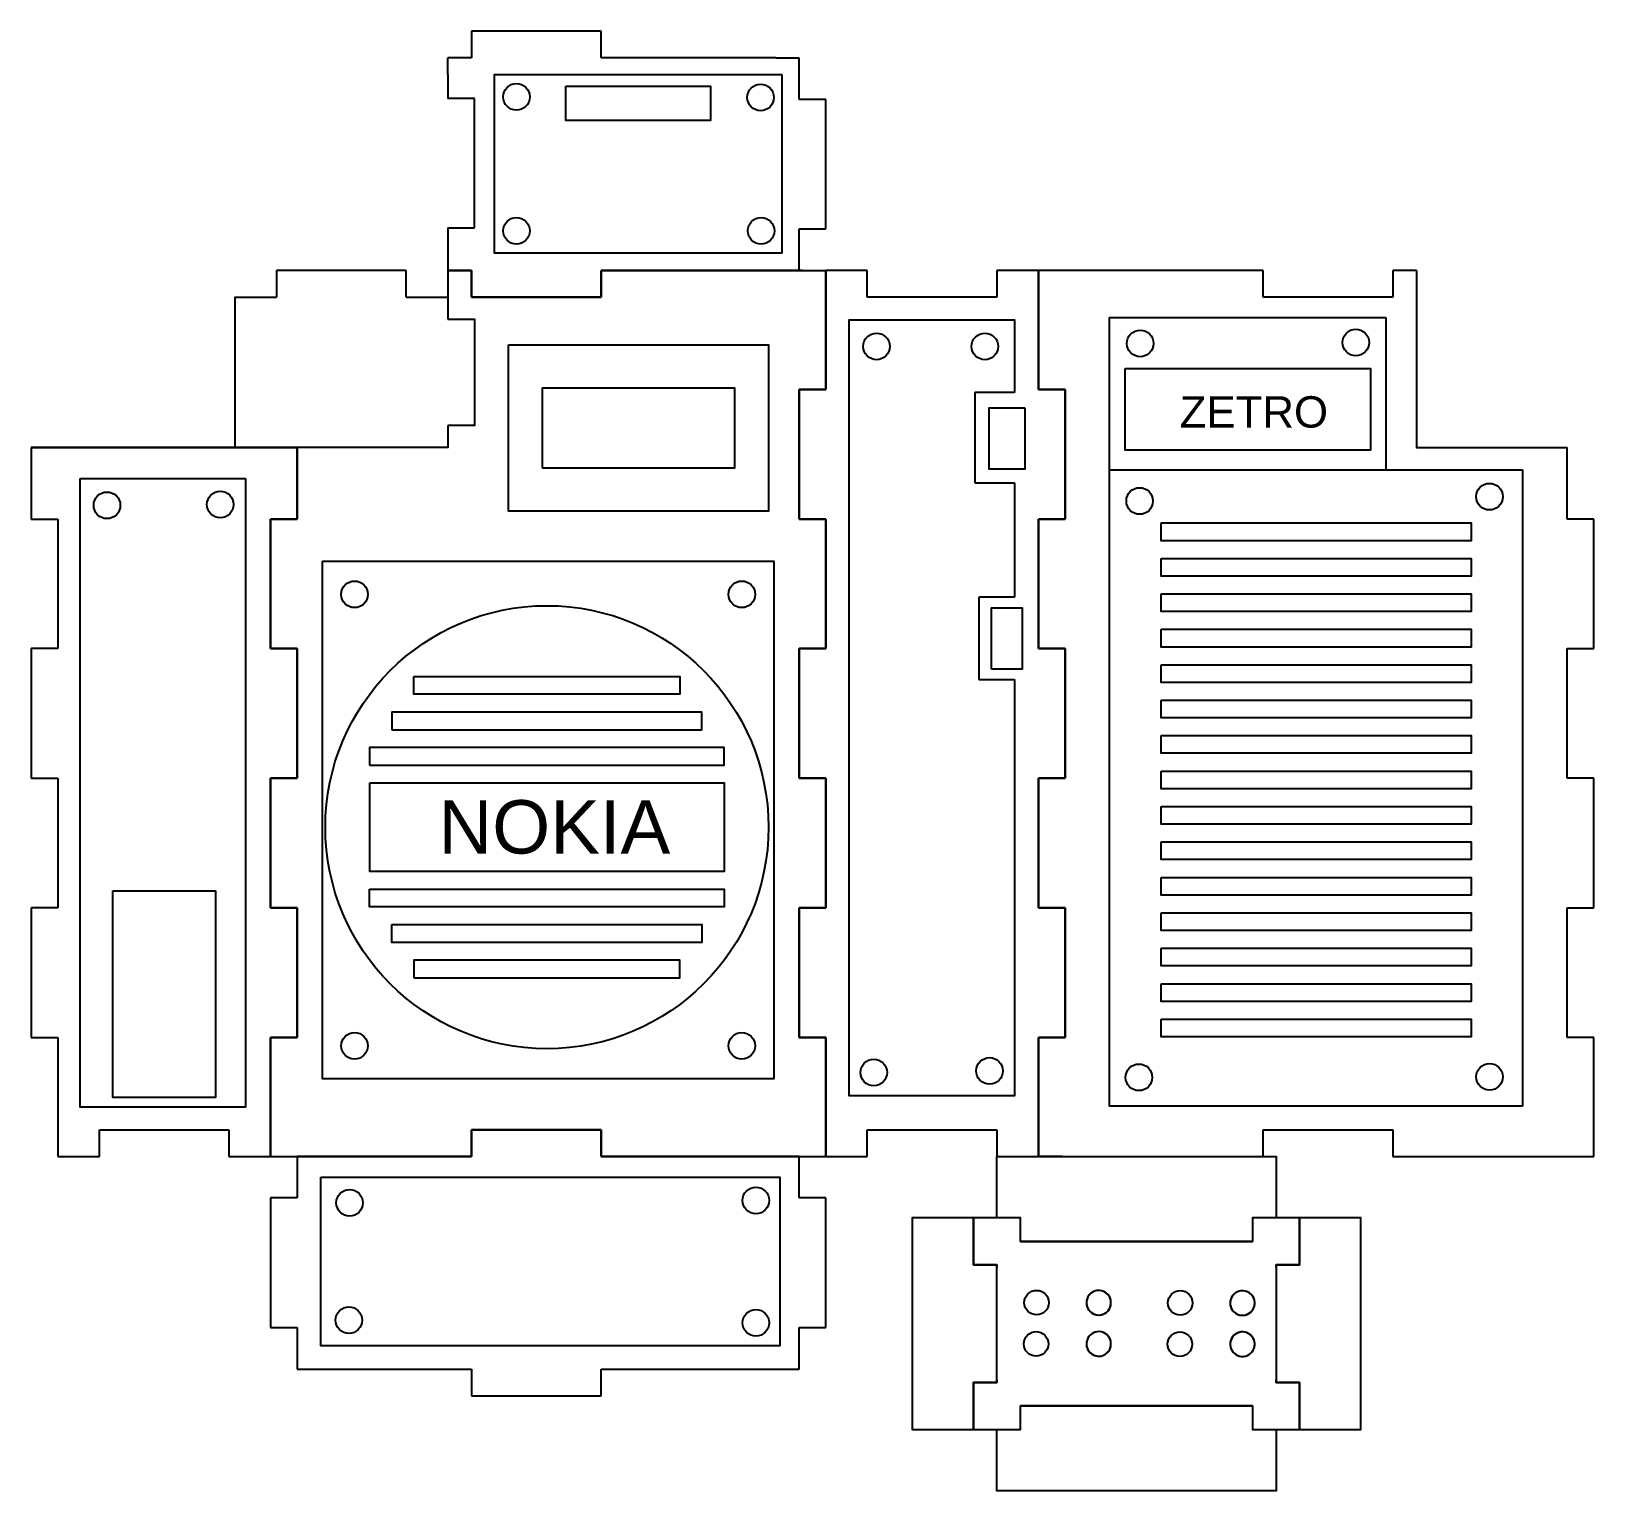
# Model space of a CAD drawing. Header units: inches. Extents: x 17.53 to 25.17, y 2.4 to 9.54.
import ezdxf

# ---------------------------------------------------------------- set-up
doc = ezdxf.new("R2010")
doc.units = ezdxf.units.IN
doc.header["$MEASUREMENT"] = 0
for name, color, linetype in [('back_outsideCutPath', 7, 'Continuous'), ('bottom_outsideCutPath', 7, 'Continuous'), ('front_outsideCutPath', 7, 'Continuous'), ('left_outsideCutPath', 7, 'Continuous'), ('right_outsideCutPath', 7, 'Continuous'), ('top_outsideCutPath', 7, 'Continuous')]:
    doc.layers.add(name, color=color, linetype=linetype)
doc.styles.get("Standard").update_dxf_attribs({"font": 'Arial.ttf'})

msp = doc.modelspace()

# ---------------------------------------------------------------- linework, layer by layer
at = {"linetype": 'Continuous'}
for p, q in [((19.5678, 9.3242), (19.5681, 9.4061)), ((19.5678, 8.458), (19.5678, 8.3667)), ((19.3648, 8.3667), (18.7314, 8.3667)), ((19.5678, 8.2368), (19.5678, 8.1285)), ((24.1522, 8.1376), (24.1522, 7.3923)), ((19.5678, 7.6089), (19.5678, 7.5006)), ((17.7637, 7.5006), (17.5323, 7.5006)), ((17.5323, 7.5006), (18.8315, 7.5006)), ((17.7719, 7.3497), (18.579, 7.3497)), ((22.8022, 7.3923), (24.8201, 7.3923)), ((24.8201, 7.3923), (24.8201, 4.2823))]:
    msp.add_line(p, q, dxfattribs=at)
for p, q in [((21.1701, 9.4061), (21.2851, 9.4061)), ((20.3175, 8.3667), (21.3, 8.3667)), ((21.2851, 8.3667), (21.1701, 8.3667)), ((21.3, 8.3667), (21.415, 8.3667)), ((22.5694, 8.3667), (22.4544, 8.3667)), ((22.3367, 7.7696), (22.1428, 7.7696)), ((22.1428, 7.7696), (22.1428, 7.3285)), ((22.1428, 7.3285), (22.3367, 7.3285)), ((22.3367, 6.7701), (22.1623, 6.7701)), ((22.1623, 6.7701), (22.1623, 6.3677)), ((22.1623, 6.3677), (22.3367, 6.3677)), ((19.6841, 4.1659), (19.6841, 4.036)), ((21.2851, 4.036), (21.1255, 4.036)), ((21.3, 4.036), (21.415, 4.036)), ((22.5694, 4.036), (22.4544, 4.036)), ((21.1701, 2.9967), (21.2851, 2.9967))]:
    msp.add_line(p, q)
for points in [[(19.5678, 9.3242), (19.5678, 9.2078)], [(19.5678, 8.5744), (19.5678, 8.458)], [(19.5678, 8.3667), (19.5678, 8.1285)], [(24.3017, 8.3667), (24.3017, 7.5006), (25.0379, 7.5006)], [(19.5678, 7.6089), (19.5678, 7.5006), (18.5284, 7.5006), (18.5284, 8.2368), (18.7314, 8.2368)], [(19.3648, 8.2368), (19.5678, 8.2368), (19.5678, 8.1285)], [(19.5678, 8.1285), (19.6977, 8.1285), (19.6977, 7.6089), (19.5678, 7.6089)], [(19.5678, 8.1285), (19.6977, 8.1285), (19.6977, 7.6089), (19.5678, 7.6089)], [(22.3367, 6.3677), (22.3367, 4.3318), (21.5297, 4.3318), (21.5297, 8.1254), (22.3367, 8.1254), (22.3367, 7.7696)], [(22.8022, 7.3923), (22.8022, 8.1376), (24.1522, 8.1376)], [(19.5678, 7.6089), (19.5678, 7.5006), (18.8315, 7.5006)], [(18.6299, 7.5006), (17.7637, 7.5006)], [(18.579, 7.3497), (18.579, 4.2772), (17.7719, 4.2772), (17.7719, 7.3497)], [(24.8201, 4.2823), (22.8022, 4.2823), (22.8022, 7.3923), (23.47, 7.3923)], [(22.3367, 7.3285), (22.3367, 6.7701)]]:
    msp.add_lwpolyline(points, dxfattribs=at)
for points in [[(21.2014, 9.3233), (19.7952, 9.3233), (19.7952, 8.4521), (21.2014, 8.4521)], [(19.865, 8.0033), (21.1349, 8.0033), (21.1349, 7.19), (19.865, 7.19)], [(22.8782, 7.8868), (24.077, 7.8872), (24.077, 7.4889), (22.8782, 7.4885)], [(20.0291, 7.4015), (20.9708, 7.4015), (20.9708, 7.7918), (20.0291, 7.7918)], [(23.0532, 7.1325), (24.569, 7.1325), (24.569, 7.0459), (23.0532, 7.0459)], [(23.0532, 6.9593), (24.569, 6.9593), (24.569, 6.8726), (23.0532, 6.8726)], [(18.9548, 6.9455), (21.1619, 6.9455), (21.1619, 4.4147), (18.9548, 4.4147)], [(23.0532, 6.786), (24.569, 6.786), (24.569, 6.6994), (23.0532, 6.6994)], [(23.0532, 6.6128), (24.569, 6.6128), (24.569, 6.5262), (23.0532, 6.5262)], [(23.0532, 6.4396), (24.569, 6.4396), (24.569, 6.353), (23.0532, 6.353)], [(19.4024, 6.3816), (20.7016, 6.3816), (20.7016, 6.295), (19.4024, 6.295)], [(23.0532, 6.2663), (24.569, 6.2663), (24.569, 6.1797), (23.0532, 6.1797)], [(19.2941, 6.1218), (20.8098, 6.1218), (20.8098, 6.2084), (19.2941, 6.2084)], [(19.1858, 5.9486), (20.9181, 5.9486), (20.9181, 6.0352), (19.1858, 6.0352)], [(23.0532, 6.0931), (24.569, 6.0931), (24.569, 6.0065), (23.0532, 6.0065)], [(23.0532, 5.9199), (24.569, 5.9199), (24.569, 5.8333), (23.0532, 5.8333)], [(19.1861, 5.862), (20.9184, 5.862), (20.9184, 5.4289), (19.1861, 5.4289)], [(23.0532, 5.7467), (24.569, 5.7467), (24.569, 5.66), (23.0532, 5.66)], [(23.0532, 5.5734), (24.569, 5.5734), (24.569, 5.4868), (23.0532, 5.4868)], [(23.0532, 5.4002), (24.569, 5.4002), (24.569, 5.3136), (23.0532, 5.3136)], [(19.1858, 5.3423), (20.9181, 5.3423), (20.9181, 5.2557), (19.1858, 5.2557)], [(23.0532, 5.227), (24.569, 5.227), (24.569, 5.1404), (23.0532, 5.1404)], [(19.2941, 5.169), (20.8098, 5.169), (20.8098, 5.0824), (19.2941, 5.0824)], [(23.0532, 5.0537), (24.569, 5.0537), (24.569, 4.9671), (23.0532, 4.9671)], [(19.4024, 4.9092), (20.7016, 4.9092), (20.7016, 4.9958), (19.4024, 4.9958)], [(23.0532, 4.8805), (24.569, 4.8805), (24.569, 4.7939), (23.0532, 4.7939)], [(23.0532, 4.7073), (24.569, 4.7073), (24.569, 4.6207), (23.0532, 4.6207)], [(18.9477, 3.9345), (21.1912, 3.9345), (21.1912, 3.1102), (18.9477, 3.1102)]]:
    msp.add_lwpolyline(points, close=True, dxfattribs=at)
for points in [[(20.1447, 9.2678), (20.852, 9.2678), (20.852, 9.0991), (20.1447, 9.0991)], [(22.3875, 7.6951), (22.3875, 7.3951), (22.2129, 7.3951), (22.2129, 7.6951)], [(22.2252, 6.4176), (22.2252, 6.7176), (22.3752, 6.7176), (22.3752, 6.4176)], [(17.9314, 5.3336), (18.4324, 5.3336), (18.4324, 4.3236), (17.9314, 4.3236)]]:
    msp.add_lwpolyline(points, close=True)
for points in [[(22.3664, 3.736), (22.2514, 3.736), (22.2514, 4.036), (23.6154, 4.036), (23.6154, 3.736), (23.5004, 3.736)], [(22.1364, 3.506), (22.1364, 3.736), (21.8364, 3.736), (21.8364, 2.7019), (22.1364, 2.7019), (22.1364, 2.9319)], [(22.2514, 3.736), (22.1364, 3.736), (22.1364, 3.621)], [(22.3664, 3.621), (22.3664, 3.736), (22.2514, 3.736)], [(23.5004, 3.736), (23.5004, 3.621), (22.3664, 3.621), (22.3664, 3.736)], [(23.6154, 3.736), (23.5004, 3.736), (23.5004, 3.621)], [(23.7304, 3.621), (23.7304, 3.736), (23.6154, 3.736)], [(23.7304, 2.9319), (23.7304, 2.7019), (24.0304, 2.7019), (24.0304, 3.736), (23.7304, 3.736), (23.7304, 3.506)], [(22.1364, 3.621), (22.1364, 3.506), (22.2514, 3.506)], [(22.3779, 3.621), (22.3664, 3.621)], [(22.3664, 3.621), (23.5004, 3.621)], [(23.5004, 3.621), (23.4889, 3.621)], [(23.6154, 3.506), (23.7304, 3.506), (23.7304, 3.621)], [(22.1364, 2.9319), (22.2514, 2.9319), (22.2514, 3.506), (22.1364, 3.506)], [(22.2514, 2.9319), (22.2514, 3.506)], [(22.2514, 3.506), (22.2514, 3.4945)], [(23.6154, 3.4945), (23.6154, 3.506)], [(23.7304, 3.506), (23.6154, 3.506), (23.6154, 2.9319), (23.7304, 2.9319)], [(23.6154, 3.506), (23.6154, 2.9319)], [(22.2514, 2.9319), (22.1364, 2.9319), (22.1364, 2.8169)], [(22.2514, 2.9434), (22.2514, 2.9319)], [(23.6154, 2.9319), (23.6154, 2.9434)], [(23.7304, 2.8169), (23.7304, 2.9319), (23.6154, 2.9319)], [(22.1364, 2.8169), (22.1364, 2.7019), (22.2514, 2.7019)], [(22.2514, 2.7019), (22.3664, 2.7019), (22.3664, 2.8169)], [(22.3664, 2.7019), (22.3664, 2.8169), (23.5004, 2.8169), (23.5004, 2.7019)], [(22.3664, 2.8169), (22.3779, 2.8169)], [(23.5004, 2.8169), (22.3664, 2.8169)], [(23.4889, 2.8169), (23.5004, 2.8169)], [(23.5004, 2.8169), (23.5004, 2.7019), (23.6154, 2.7019)], [(23.6154, 2.7019), (23.7304, 2.7019), (23.7304, 2.8169)], [(23.5004, 2.7019), (23.6154, 2.7019), (23.6154, 2.4019), (22.2514, 2.4019), (22.2514, 2.7019), (22.3664, 2.7019)]]:
    msp.add_lwpolyline(points)
for centre, radius in [((19.9034, 9.215), 0.065), ((21.0965, 9.2126), 0.065), ((19.9034, 8.5604), 0.065), ((21.0986, 8.5604), 0.065), ((21.6631, 7.9955), 0.065), ((22.1926, 7.9955), 0.065), ((22.9517, 8.0102), 0.065), ((24.0048, 8.0148), 0.065), ((17.9024, 7.2188), 0.065), ((18.456, 7.2227), 0.065), ((22.9487, 7.2398), 0.065), ((24.6581, 7.2611), 0.065), ((19.1122, 6.7836), 0.065), ((21.0044, 6.7836), 0.065), ((20.0523, 5.6454), 1.0827), ((19.1122, 4.5766), 0.065), ((21.0044, 4.5766), 0.065), ((21.6493, 4.4465), 0.065), ((22.2154, 4.454), 0.065), ((22.9453, 4.4227), 0.065), ((24.6585, 4.4253), 0.065), ((19.0881, 3.8094), 0.065), ((21.0733, 3.8211), 0.065), ((19.0845, 3.236), 0.065), ((21.0733, 3.2227), 0.065)]:
    msp.add_circle(centre, radius, dxfattribs=at)
for centre in [(22.4449, 3.3215), (23.1471, 3.3203), (22.443, 3.1197), (23.1453, 3.1184)]:
    msp.add_circle(centre, 0.06)
for centre, start, end in [((22.7488, 3.3208), 30.26334, 329.28871), ((22.7488, 3.3208), 340.68857, 321.94944), ((23.4511, 3.3195), 30.26334, 329.28871), ((23.4511, 3.3195), 340.68857, 321.94944), ((22.7488, 3.3208), 321.94944, 27.28148), ((23.4511, 3.3195), 321.94944, 27.28148), ((22.7488, 3.1197), 20.47001, 321.94944), ((22.7488, 3.1197), 340.68857, 321.94944), ((22.7488, 3.1197), 321.94944, 27.28148), ((23.4511, 3.1184), 20.47001, 321.94944), ((23.4511, 3.1184), 340.68857, 321.94944), ((23.4511, 3.1184), 321.94944, 27.28148)]:
    msp.add_arc(centre, 0.06, start, end)
at = {"layer": 'back_outsideCutPath'}
for p, q in [((22.4544, 8.3667), (22.4544, 7.7848)), ((22.9186, 8.3667), (22.5694, 8.3667)), ((23.5519, 8.3667), (22.9186, 8.3667)), ((23.5519, 8.3667), (23.4356, 8.3667)), ((23.5519, 8.2368), (23.5519, 8.3667)), ((23.5519, 8.2368), (23.5519, 8.3667)), ((24.3017, 8.3667), (24.1853, 8.3667)), ((24.1853, 8.3667), (24.1853, 8.2368)), ((24.3017, 8.3667), (24.1853, 8.3667)), ((24.1853, 8.3667), (24.1853, 8.2368)), ((24.1853, 8.2368), (23.5519, 8.2368)), ((24.1853, 8.2368), (23.5519, 8.2368)), ((22.4544, 7.7848), (22.5843, 7.7848)), ((22.5843, 7.7848), (22.5843, 7.1514)), ((22.5843, 7.5006), (22.5843, 7.1514)), ((25.0379, 7.1514), (25.0379, 7.5006)), ((25.0379, 7.1514), (25.0379, 7.5006)), ((22.5843, 7.1514), (22.4544, 7.1514)), ((22.4544, 7.1514), (22.4544, 6.5181)), ((25.1678, 7.1514), (25.0379, 7.1514)), ((25.1678, 6.5181), (25.1678, 7.1514)), ((22.4544, 6.5181), (22.5843, 6.5181)), ((22.5843, 6.5181), (22.5843, 5.8847)), ((25.0379, 5.8847), (25.0379, 6.5181)), ((25.0379, 6.5181), (25.1678, 6.5181)), ((22.5843, 5.8847), (22.4544, 5.8847)), ((22.4544, 5.8847), (22.4544, 5.2513)), ((25.1678, 5.8847), (25.0379, 5.8847)), ((25.1678, 5.2513), (25.1678, 5.8847)), ((22.4544, 5.2513), (22.5843, 5.2513)), ((22.5843, 5.2513), (22.5843, 4.618)), ((25.0379, 4.618), (25.0379, 5.2513)), ((25.0379, 5.2513), (25.1678, 5.2513)), ((22.5843, 4.618), (22.4544, 4.618)), ((22.4544, 4.618), (22.4544, 4.036)), ((25.1678, 4.618), (25.0379, 4.618)), ((25.1678, 4.036), (25.1678, 4.618)), ((23.5519, 4.036), (23.5519, 4.1659)), ((23.5519, 4.1659), (24.1853, 4.1659)), ((24.1853, 4.1659), (24.1853, 4.036)), ((22.5694, 4.036), (23.5519, 4.036)), ((24.1853, 4.036), (24.8187, 4.036)), ((24.8187, 4.036), (25.1678, 4.036))]:
    msp.add_line(p, q, dxfattribs=at)
at = {"layer": 'bottom_outsideCutPath'}
for p, q in [((20.3175, 9.536), (19.6841, 9.536)), ((19.6841, 9.536), (19.6841, 9.4061)), ((20.3175, 9.4061), (20.3175, 9.536)), ((19.6841, 9.4061), (19.5681, 9.4061)), ((21.1701, 9.4061), (20.3175, 9.4061)), ((21.2851, 9.2031), (21.2851, 9.4061)), ((19.6977, 9.2078), (19.5678, 9.2078)), ((19.6977, 8.5744), (19.6977, 9.2078)), ((21.415, 9.2031), (21.2851, 9.2031)), ((21.415, 8.5697), (21.415, 9.2031)), ((19.5678, 8.5744), (19.6977, 8.5744)), ((21.2851, 8.3667), (21.2851, 8.5697)), ((21.2851, 8.5697), (21.415, 8.5697)), ((18.7314, 8.3667), (18.7314, 8.2368)), ((19.3648, 8.2368), (19.3648, 8.3667)), ((19.5678, 8.3667), (19.6841, 8.3667)), ((19.6841, 8.3667), (19.6841, 8.2368)), ((20.3175, 8.2368), (20.3175, 8.3667)), ((20.3175, 8.3667), (20.9509, 8.3667)), ((20.9509, 8.3667), (21.1701, 8.3667)), ((19.6841, 8.2368), (20.3175, 8.2368))]:
    msp.add_line(p, q, dxfattribs=at)
at = {"layer": 'front_outsideCutPath'}
for p, q in [((19.6841, 8.3667), (19.5678, 8.3667)), ((19.6841, 8.2368), (19.6841, 8.3667)), ((21.3, 8.3667), (20.3175, 8.3667)), ((20.3175, 8.3667), (20.3175, 8.2368)), ((21.415, 7.7848), (21.415, 8.3667)), ((20.3175, 8.2368), (19.6841, 8.2368)), ((21.2851, 7.1514), (21.2851, 7.7848)), ((21.2851, 7.7848), (21.415, 7.7848)), ((18.8315, 7.5006), (18.8315, 7.1514)), ((18.8315, 7.1514), (18.7016, 7.1514)), ((18.7016, 7.1514), (18.7016, 6.5181)), ((21.415, 7.1514), (21.2851, 7.1514)), ((21.415, 6.5181), (21.415, 7.1514)), ((18.7016, 6.5181), (18.8315, 6.5181)), ((18.8315, 6.5181), (18.8315, 5.8847)), ((21.2851, 5.8847), (21.2851, 6.5181)), ((21.2851, 6.5181), (21.415, 6.5181)), ((18.8315, 5.8847), (18.7016, 5.8847)), ((18.7016, 5.8847), (18.7016, 5.2513)), ((21.415, 5.8847), (21.2851, 5.8847)), ((21.415, 5.2513), (21.415, 5.8847)), ((18.7016, 5.2513), (18.8315, 5.2513)), ((18.8315, 5.2513), (18.8315, 4.618)), ((21.2851, 4.618), (21.2851, 5.2513)), ((21.2851, 5.2513), (21.415, 5.2513)), ((18.8315, 4.618), (18.7016, 4.618)), ((18.7016, 4.618), (18.7016, 4.036)), ((21.415, 4.618), (21.2851, 4.618)), ((21.415, 4.036), (21.415, 4.618)), ((19.6841, 4.036), (19.6841, 4.1659)), ((19.6841, 4.1659), (20.3175, 4.1659)), ((20.3175, 4.1659), (20.3175, 4.036)), ((18.7016, 4.036), (19.6841, 4.036)), ((20.3175, 4.036), (20.9509, 4.036)), ((20.9509, 4.036), (21.3, 4.036))]:
    msp.add_line(p, q, dxfattribs=at)
at = {"layer": 'left_outsideCutPath'}
for p, q in [((17.5323, 7.5006), (17.5323, 7.1514)), ((18.8315, 7.1514), (18.8315, 7.5006)), ((17.5323, 7.1514), (17.6622, 7.1514)), ((17.6622, 7.1514), (17.6622, 6.5181)), ((18.7016, 6.5181), (18.7016, 7.1514)), ((18.7016, 7.1514), (18.8315, 7.1514)), ((17.6622, 6.5181), (17.5323, 6.5181)), ((17.5323, 6.5181), (17.5323, 5.8847)), ((18.8315, 6.5181), (18.7016, 6.5181)), ((18.8315, 5.8847), (18.8315, 6.5181)), ((17.5323, 5.8847), (17.6622, 5.8847)), ((17.6622, 5.8847), (17.6622, 5.2513)), ((18.7016, 5.2513), (18.7016, 5.8847)), ((18.7016, 5.8847), (18.8315, 5.8847)), ((17.6622, 5.2513), (17.5323, 5.2513)), ((17.5323, 5.2513), (17.5323, 4.618)), ((18.8315, 5.2513), (18.7016, 5.2513)), ((18.8315, 4.618), (18.8315, 5.2513)), ((17.5323, 4.618), (17.6622, 4.618)), ((17.6622, 4.618), (17.6622, 4.036)), ((18.7016, 4.036), (18.7016, 4.618)), ((18.7016, 4.618), (18.8315, 4.618)), ((17.8652, 4.036), (17.8652, 4.1659)), ((17.8652, 4.1659), (18.4986, 4.1659)), ((18.4986, 4.1659), (18.4986, 4.036)), ((17.6622, 4.036), (17.8652, 4.036)), ((18.4986, 4.036), (18.7016, 4.036))]:
    msp.add_line(p, q, dxfattribs=at)
at = {"layer": 'right_outsideCutPath'}
for p, q in [((21.415, 8.3667), (21.415, 7.7848)), ((21.618, 8.3667), (21.415, 8.3667)), ((21.618, 8.2368), (21.618, 8.3667)), ((22.4544, 8.3667), (22.2514, 8.3667)), ((22.2514, 8.3667), (22.2514, 8.2368)), ((22.4544, 7.7848), (22.4544, 8.3667)), ((22.2514, 8.2368), (21.618, 8.2368)), ((21.415, 7.7848), (21.2851, 7.7848)), ((21.2851, 7.7848), (21.2851, 7.1514)), ((22.5843, 7.7848), (22.4544, 7.7848)), ((22.5843, 7.1514), (22.5843, 7.7848)), ((21.2851, 7.1514), (21.415, 7.1514)), ((21.415, 7.1514), (21.415, 6.5181)), ((22.4544, 6.5181), (22.4544, 7.1514)), ((22.4544, 7.1514), (22.5843, 7.1514)), ((21.415, 6.5181), (21.2851, 6.5181)), ((21.2851, 6.5181), (21.2851, 5.8847)), ((22.5843, 6.5181), (22.4544, 6.5181)), ((22.5843, 5.8847), (22.5843, 6.5181)), ((21.2851, 5.8847), (21.415, 5.8847)), ((21.415, 5.8847), (21.415, 5.2513)), ((22.4544, 5.2513), (22.4544, 5.8847)), ((22.4544, 5.8847), (22.5843, 5.8847)), ((21.415, 5.2513), (21.2851, 5.2513)), ((21.2851, 5.2513), (21.2851, 4.618)), ((22.5843, 5.2513), (22.4544, 5.2513)), ((22.5843, 4.618), (22.5843, 5.2513)), ((21.2851, 4.618), (21.415, 4.618)), ((21.415, 4.618), (21.415, 4.036)), ((22.4544, 4.036), (22.4544, 4.618)), ((22.4544, 4.618), (22.5843, 4.618)), ((21.618, 4.036), (21.618, 4.1659)), ((21.618, 4.1659), (22.2514, 4.1659)), ((22.2514, 4.1659), (22.2514, 4.036)), ((21.415, 4.036), (21.618, 4.036)), ((22.2514, 4.036), (22.4544, 4.036))]:
    msp.add_line(p, q, dxfattribs=at)
at = {"layer": 'top_outsideCutPath'}
for p, q in [((20.3175, 4.1659), (19.6841, 4.1659)), ((19.6841, 4.1659), (19.6841, 4.036)), ((20.3175, 4.036), (20.3175, 4.1659)), ((18.8315, 4.036), (18.8315, 3.833)), ((19.0508, 4.036), (18.8315, 4.036)), ((19.6841, 4.036), (19.0508, 4.036)), ((21.1701, 4.036), (20.3175, 4.036)), ((21.2851, 3.833), (21.2851, 4.036)), ((18.8315, 3.833), (18.7016, 3.833)), ((18.7016, 3.833), (18.7016, 3.1997)), ((21.415, 3.833), (21.2851, 3.833)), ((21.415, 3.1997), (21.415, 3.833)), ((18.7016, 3.1997), (18.8315, 3.1997)), ((18.8315, 3.1997), (18.8315, 2.9967)), ((21.2851, 2.9967), (21.2851, 3.1997)), ((21.2851, 3.1997), (21.415, 3.1997)), ((18.8315, 2.9967), (19.6841, 2.9967)), ((19.6841, 2.9967), (19.6841, 2.8667)), ((20.3175, 2.8667), (20.3175, 2.9967)), ((20.3175, 2.9967), (20.9509, 2.9967)), ((20.9509, 2.9967), (21.1701, 2.9967)), ((19.6841, 2.8667), (20.3175, 2.8667))]:
    msp.add_line(p, q, dxfattribs=at)

# ---------------------------------------------------------------- texts
at = {"linetype": 'Continuous', "insert": (23.1442, 7.7519), "char_height": 0.15321, "attachment_point": 1}
msp.add_mtext_dynamic_manual_height_columns('ZETRO', width=18.444205, gutter_width=0.7661, heights=[0], dxfattribs=at)
at = {"linetype": 'Continuous', "insert": (19.5221, 5.7773), "char_height": 0.26062, "attachment_point": 1}
msp.add_mtext('NOKIA', dxfattribs=at)

doc.saveas('drawing.dxf')
